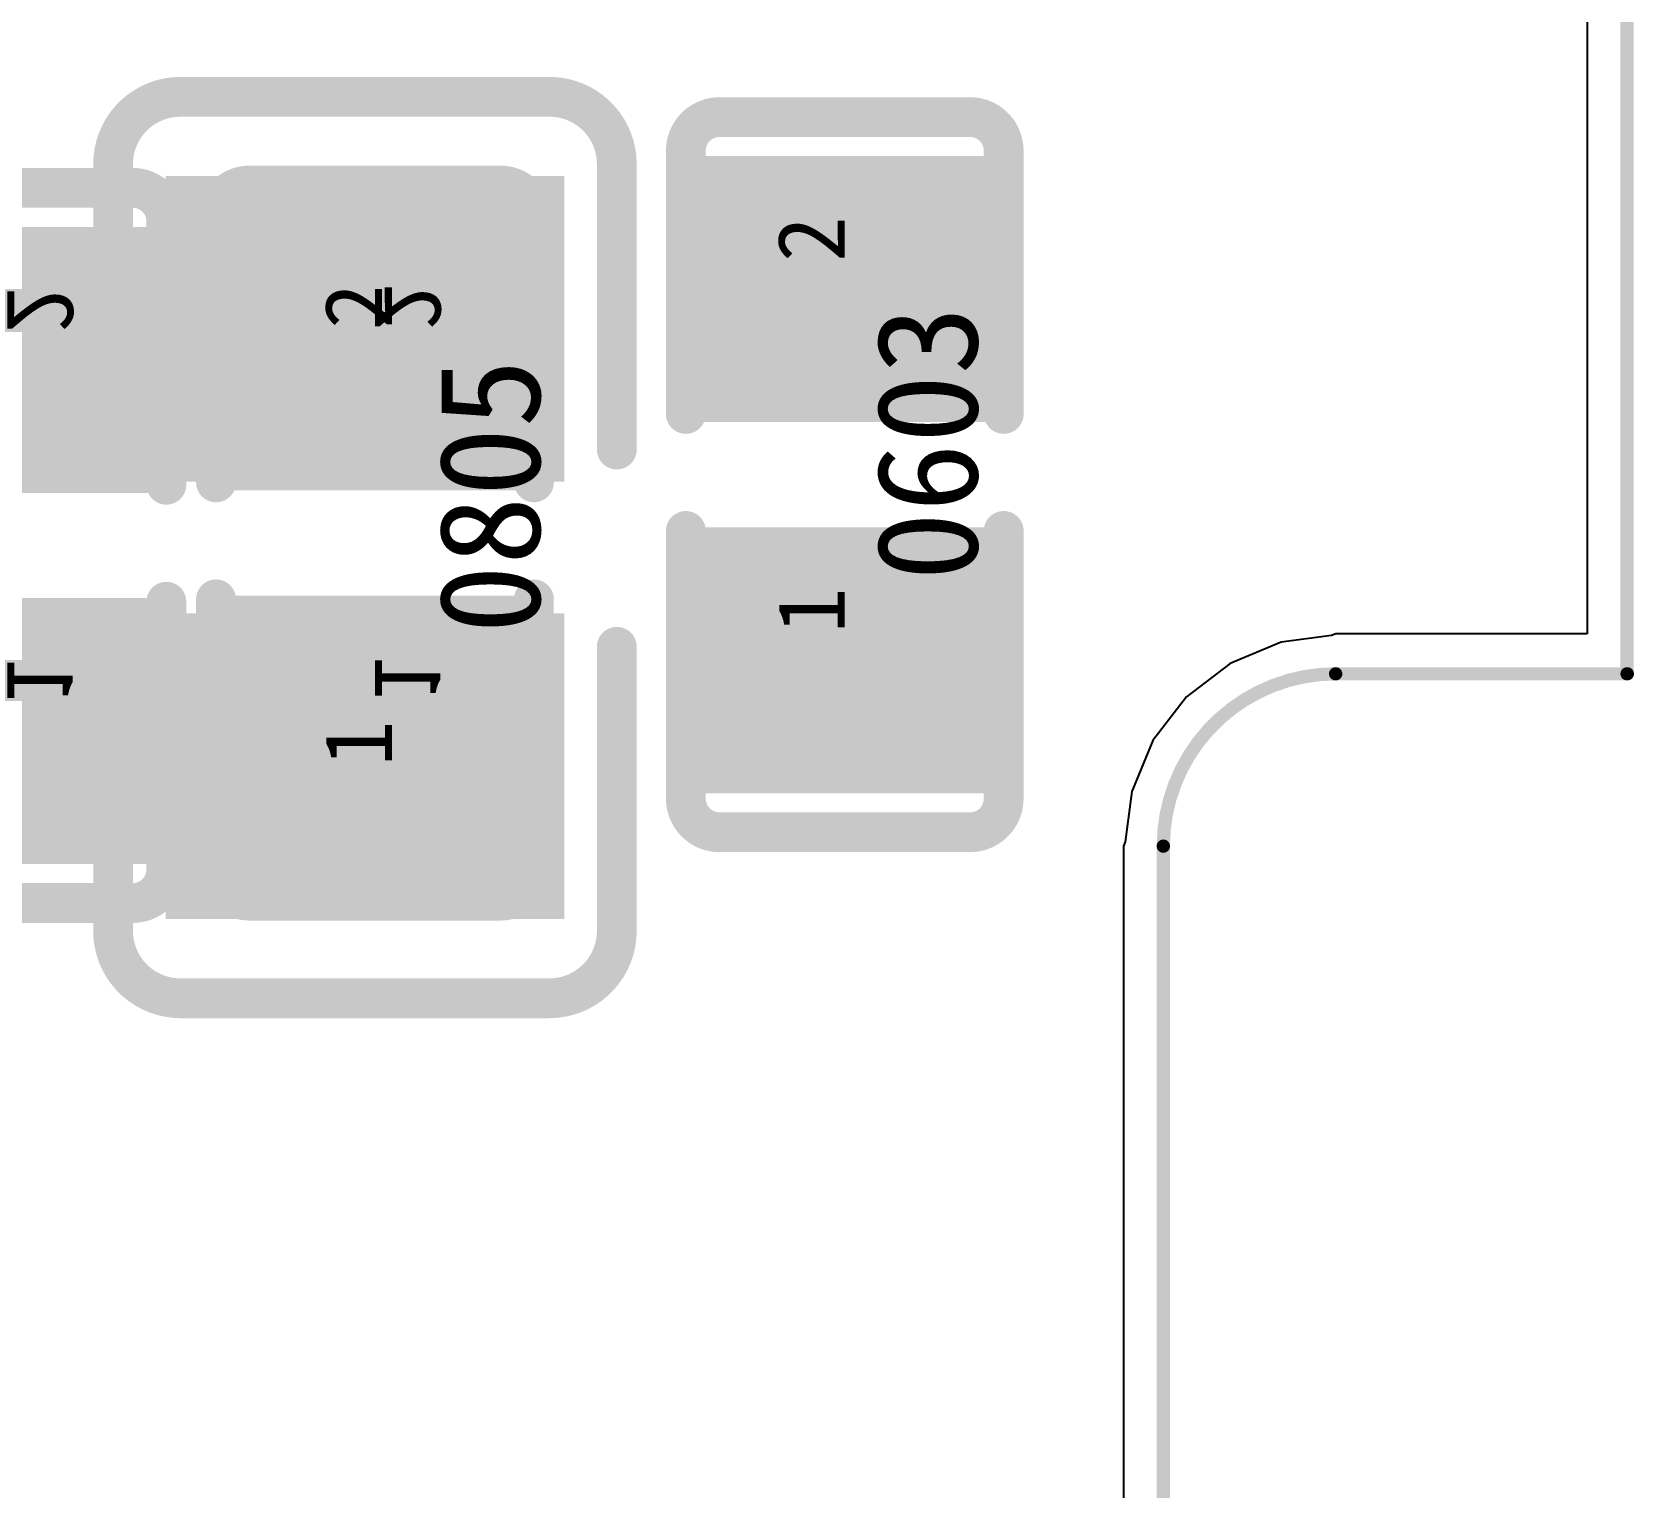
# Model space of a CAD drawing. Header units: millimetres. Extents: x 7.33 to 10.08, y 7.01 to 8.78.
# Drawn here: x 9.8371 to 10.075, y 7.7561 to 7.9723 of the extents above; entities that cross this region are included whole.
import ezdxf

# ---------------------------------------------------------------- set-up
doc = ezdxf.new("R2010")
doc.units = ezdxf.units.MM
doc.header["$MEASUREMENT"] = 0
for name, color, linetype in [('BottomLayer', 5, 'Continuous'), ('BottomOverlay', 54, 'Continuous'), ('BottomPaste', 16, 'Continuous'), ('BottomSolder', 6, 'Continuous'), ('KeepOutLayer', 6, 'Continuous'), ('Mechanical1', 6, 'Continuous'), ('Mechanical16', 56, 'Continuous'), ('Mechanical20', 56, 'Continuous'), ('MidLayer5', 130, 'Continuous'), ('MidLayer6', 216, 'Continuous'), ('TopLayer', 1, 'Continuous'), ('TopOverlay', 2, 'Continuous'), ('TopPaste', 8, 'Continuous'), ('TopSolder', 216, 'Continuous')]:
    doc.layers.add(name, color=color, linetype=linetype)

# ---------------------------------------------------------------- blocks, each defined once
blk = doc.blocks.new('C0603_B_413')
at = {"layer": 'BottomLayer'}
for points in [[(-0.01181, 0.01771), (-0.04331, 0.01771), (-0.01181, -0.01771), (-0.04331, -0.01771)], [(0.04331, 0.01771), (0.01181, 0.01771), (0.04331, -0.01771), (0.01181, -0.01771)]]:
    blk.add_solid(points, dxfattribs=at)
at = {"layer": 'BottomOverlay', "const_width": 0.00591}
for points in [[(-0.0531, 0.0186, -0.414214), (-0.0481, 0.0236)], [(0.0481, 0.0236, -0.414214), (0.0531, 0.0186)], [(-0.0481, -0.0236, -0.414214), (-0.0531, -0.0186)], [(0.0531, -0.0186, -0.414214), (0.0481, -0.0236)]]:
    blk.add_lwpolyline(points, format="xyb", dxfattribs=at)
for points in [[(-0.00836, 0.0236), (-0.0481, 0.0236)], [(0.0481, 0.0236), (0.00902, 0.0236)], [(-0.0531, -0.0186), (-0.0531, 0.0186)], [(0.0531, -0.0186), (0.0531, 0.0186)], [(-0.00836, -0.0236), (-0.0481, -0.0236)], [(0.0481, -0.0236), (0.00902, -0.0236)]]:
    blk.add_lwpolyline(points, dxfattribs=at)
at = {"layer": 'BottomOverlay', "const_width": 0.00296}
for points in [[(-0.04958, 0.0236, 1), (-0.04662, 0.0236, 1)], [(-0.04958, 0.0236, 1), (-0.04662, 0.0236, 1)], [(-0.00984, 0.0236, 1), (-0.00688, 0.0236, 1)], [(0.00754, 0.0236, 1), (0.0105, 0.0236, 1)], [(0.04662, 0.0236, 1), (0.04958, 0.0236, 1)], [(0.04662, 0.0236, 1), (0.04958, 0.0236, 1)], [(-0.05458, 0.0186, 1), (-0.05162, 0.0186, 1)], [(-0.05458, 0.0186, 1), (-0.05162, 0.0186, 1)], [(0.05162, 0.0186, 1), (0.05458, 0.0186, 1)], [(0.05162, 0.0186, 1), (0.05458, 0.0186, 1)], [(-0.05458, -0.0186, 1), (-0.05162, -0.0186, 1)], [(-0.05458, -0.0186, 1), (-0.05162, -0.0186, 1)], [(0.05162, -0.0186, 1), (0.05458, -0.0186, 1)], [(0.05162, -0.0186, 1), (0.05458, -0.0186, 1)], [(-0.04958, -0.0236, 1), (-0.04662, -0.0236, 1)], [(-0.04958, -0.0236, 1), (-0.04662, -0.0236, 1)], [(-0.00984, -0.0236, 1), (-0.00688, -0.0236, 1)], [(0.00754, -0.0236, 1), (0.0105, -0.0236, 1)], [(0.04662, -0.0236, 1), (0.04958, -0.0236, 1)], [(0.04662, -0.0236, 1), (0.04958, -0.0236, 1)]]:
    blk.add_lwpolyline(points, format="xyb", close=True, dxfattribs=at)
at = {"layer": 'BottomPaste'}
for points in [[(-0.01181, 0.01771), (-0.04331, 0.01771), (-0.01181, -0.01771), (-0.04331, -0.01771)], [(0.04331, 0.01771), (0.01181, 0.01771), (0.04331, -0.01771), (0.01181, -0.01771)]]:
    blk.add_solid(points, dxfattribs=at)
at = {"layer": 'BottomSolder'}
for points in [[(-0.00781, 0.02171), (-0.04731, 0.02171), (-0.00781, -0.02171), (-0.04731, -0.02171)], [(0.04731, 0.02171), (0.00781, 0.02171), (0.04731, -0.02171), (0.00781, -0.02171)]]:
    blk.add_solid(points, dxfattribs=at)
at = {"layer": 'Mechanical16', "const_width": 0.00591}
for points in [[(-0.0531, 0.0186, -0.414214), (-0.0481, 0.0236)], [(0.0481, 0.0236, -0.414214), (0.0531, 0.0186)], [(-0.0481, -0.0236, -0.414214), (-0.0531, -0.0186)], [(0.0531, -0.0186, -0.414214), (0.0481, -0.0236)]]:
    blk.add_lwpolyline(points, format="xyb", dxfattribs=at)
for points in [[(-0.00836, 0.0236), (-0.0481, 0.0236)], [(0.0481, 0.0236), (0.00902, 0.0236)], [(-0.0531, -0.0186), (-0.0531, 0.0186)], [(0.0531, -0.0186), (0.0531, 0.0186)], [(-0.00836, -0.0236), (-0.0481, -0.0236)], [(0.0481, -0.0236), (0.00902, -0.0236)]]:
    blk.add_lwpolyline(points, dxfattribs=at)
at = {"layer": 'Mechanical16', "const_width": 0.00296}
for points in [[(-0.04958, 0.0236, 1), (-0.04662, 0.0236, 1)], [(-0.04958, 0.0236, 1), (-0.04662, 0.0236, 1)], [(-0.00984, 0.0236, 1), (-0.00688, 0.0236, 1)], [(0.00754, 0.0236, 1), (0.0105, 0.0236, 1)], [(0.04662, 0.0236, 1), (0.04958, 0.0236, 1)], [(0.04662, 0.0236, 1), (0.04958, 0.0236, 1)], [(-0.05458, 0.0186, 1), (-0.05162, 0.0186, 1)], [(-0.05458, 0.0186, 1), (-0.05162, 0.0186, 1)], [(0.05162, 0.0186, 1), (0.05458, 0.0186, 1)], [(0.05162, 0.0186, 1), (0.05458, 0.0186, 1)], [(-0.05458, -0.0186, 1), (-0.05162, -0.0186, 1)], [(-0.05458, -0.0186, 1), (-0.05162, -0.0186, 1)], [(0.05162, -0.0186, 1), (0.05458, -0.0186, 1)], [(0.05162, -0.0186, 1), (0.05458, -0.0186, 1)], [(-0.04958, -0.0236, 1), (-0.04662, -0.0236, 1)], [(-0.04958, -0.0236, 1), (-0.04662, -0.0236, 1)], [(-0.00984, -0.0236, 1), (-0.00688, -0.0236, 1)], [(0.00754, -0.0236, 1), (0.0105, -0.0236, 1)], [(0.04662, -0.0236, 1), (0.04958, -0.0236, 1)], [(0.04662, -0.0236, 1), (0.04958, -0.0236, 1)]]:
    blk.add_lwpolyline(points, format="xyb", close=True, dxfattribs=at)
at = {"layer": 'Mechanical20', "text_generation_flag": 2}
for s, p in [('1', (-0.02356, 0)), ('2', (0.03156, 0))]:
    blk.add_text(s, height=0.01, rotation=-180, dxfattribs=at).set_placement(p)
blk = doc.blocks.new('C0603_B_414')
at = {"layer": 'BottomLayer'}
for points in [[(-0.01181, 0.01771), (-0.04331, 0.01771), (-0.01181, -0.01771), (-0.04331, -0.01771)], [(0.04331, 0.01771), (0.01181, 0.01771), (0.04331, -0.01771), (0.01181, -0.01771)]]:
    blk.add_solid(points, dxfattribs=at)
at = {"layer": 'BottomOverlay', "const_width": 0.00591}
for points in [[(-0.0531, 0.0186, -0.414214), (-0.0481, 0.0236)], [(0.0481, 0.0236, -0.414214), (0.0531, 0.0186)], [(-0.0481, -0.0236, -0.414214), (-0.0531, -0.0186)], [(0.0531, -0.0186, -0.414214), (0.0481, -0.0236)]]:
    blk.add_lwpolyline(points, format="xyb", dxfattribs=at)
for points in [[(-0.00836, 0.0236), (-0.0481, 0.0236)], [(0.0481, 0.0236), (0.00902, 0.0236)], [(-0.0531, -0.0186), (-0.0531, 0.0186)], [(0.0531, -0.0186), (0.0531, 0.0186)], [(-0.00836, -0.0236), (-0.0481, -0.0236)], [(0.0481, -0.0236), (0.00902, -0.0236)]]:
    blk.add_lwpolyline(points, dxfattribs=at)
at = {"layer": 'BottomOverlay', "const_width": 0.00296}
for points in [[(-0.04958, 0.0236, 1), (-0.04662, 0.0236, 1)], [(-0.04958, 0.0236, 1), (-0.04662, 0.0236, 1)], [(-0.00984, 0.0236, 1), (-0.00688, 0.0236, 1)], [(0.00754, 0.0236, 1), (0.0105, 0.0236, 1)], [(0.04662, 0.0236, 1), (0.04958, 0.0236, 1)], [(0.04662, 0.0236, 1), (0.04958, 0.0236, 1)], [(-0.05458, 0.0186, 1), (-0.05162, 0.0186, 1)], [(-0.05458, 0.0186, 1), (-0.05162, 0.0186, 1)], [(0.05162, 0.0186, 1), (0.05458, 0.0186, 1)], [(0.05162, 0.0186, 1), (0.05458, 0.0186, 1)], [(-0.05458, -0.0186, 1), (-0.05162, -0.0186, 1)], [(-0.05458, -0.0186, 1), (-0.05162, -0.0186, 1)], [(0.05162, -0.0186, 1), (0.05458, -0.0186, 1)], [(0.05162, -0.0186, 1), (0.05458, -0.0186, 1)], [(-0.04958, -0.0236, 1), (-0.04662, -0.0236, 1)], [(-0.04958, -0.0236, 1), (-0.04662, -0.0236, 1)], [(-0.00984, -0.0236, 1), (-0.00688, -0.0236, 1)], [(0.00754, -0.0236, 1), (0.0105, -0.0236, 1)], [(0.04662, -0.0236, 1), (0.04958, -0.0236, 1)], [(0.04662, -0.0236, 1), (0.04958, -0.0236, 1)]]:
    blk.add_lwpolyline(points, format="xyb", close=True, dxfattribs=at)
at = {"layer": 'BottomPaste'}
for points in [[(-0.01181, 0.01771), (-0.04331, 0.01771), (-0.01181, -0.01771), (-0.04331, -0.01771)], [(0.04331, 0.01771), (0.01181, 0.01771), (0.04331, -0.01771), (0.01181, -0.01771)]]:
    blk.add_solid(points, dxfattribs=at)
at = {"layer": 'BottomSolder'}
for points in [[(-0.00781, 0.02171), (-0.04731, 0.02171), (-0.00781, -0.02171), (-0.04731, -0.02171)], [(0.04731, 0.02171), (0.00781, 0.02171), (0.04731, -0.02171), (0.00781, -0.02171)]]:
    blk.add_solid(points, dxfattribs=at)
at = {"layer": 'Mechanical16', "const_width": 0.00591}
for points in [[(-0.0531, 0.0186, -0.414214), (-0.0481, 0.0236)], [(0.0481, 0.0236, -0.414214), (0.0531, 0.0186)], [(-0.0481, -0.0236, -0.414214), (-0.0531, -0.0186)], [(0.0531, -0.0186, -0.414214), (0.0481, -0.0236)]]:
    blk.add_lwpolyline(points, format="xyb", dxfattribs=at)
for points in [[(-0.00836, 0.0236), (-0.0481, 0.0236)], [(0.0481, 0.0236), (0.00902, 0.0236)], [(-0.0531, -0.0186), (-0.0531, 0.0186)], [(0.0531, -0.0186), (0.0531, 0.0186)], [(-0.00836, -0.0236), (-0.0481, -0.0236)], [(0.0481, -0.0236), (0.00902, -0.0236)]]:
    blk.add_lwpolyline(points, dxfattribs=at)
at = {"layer": 'Mechanical16', "const_width": 0.00296}
for points in [[(-0.04958, 0.0236, 1), (-0.04662, 0.0236, 1)], [(-0.04958, 0.0236, 1), (-0.04662, 0.0236, 1)], [(-0.00984, 0.0236, 1), (-0.00688, 0.0236, 1)], [(0.00754, 0.0236, 1), (0.0105, 0.0236, 1)], [(0.04662, 0.0236, 1), (0.04958, 0.0236, 1)], [(0.04662, 0.0236, 1), (0.04958, 0.0236, 1)], [(-0.05458, 0.0186, 1), (-0.05162, 0.0186, 1)], [(-0.05458, 0.0186, 1), (-0.05162, 0.0186, 1)], [(0.05162, 0.0186, 1), (0.05458, 0.0186, 1)], [(0.05162, 0.0186, 1), (0.05458, 0.0186, 1)], [(-0.05458, -0.0186, 1), (-0.05162, -0.0186, 1)], [(-0.05458, -0.0186, 1), (-0.05162, -0.0186, 1)], [(0.05162, -0.0186, 1), (0.05458, -0.0186, 1)], [(0.05162, -0.0186, 1), (0.05458, -0.0186, 1)], [(-0.04958, -0.0236, 1), (-0.04662, -0.0236, 1)], [(-0.04958, -0.0236, 1), (-0.04662, -0.0236, 1)], [(-0.00984, -0.0236, 1), (-0.00688, -0.0236, 1)], [(0.00754, -0.0236, 1), (0.0105, -0.0236, 1)], [(0.04662, -0.0236, 1), (0.04958, -0.0236, 1)], [(0.04662, -0.0236, 1), (0.04958, -0.0236, 1)]]:
    blk.add_lwpolyline(points, format="xyb", close=True, dxfattribs=at)
at = {"layer": 'Mechanical20', "text_generation_flag": 2}
for s, p in [('1', (-0.02356, 0)), ('2', (0.03156, 0))]:
    blk.add_text(s, height=0.01, rotation=-180, dxfattribs=at).set_placement(p)
blk = doc.blocks.new('C0805_415')
at = {"layer": 'TopLayer'}
for points in [[(-0.01378, -0.02559), (-0.01378, 0.02559), (-0.05118, -0.02559), (-0.05118, 0.02559)], [(0.05118, -0.02559), (0.05118, 0.02559), (0.01378, -0.02559), (0.01378, 0.02559)]]:
    blk.add_solid(points, dxfattribs=at)
at = {"layer": 'TopOverlay', "const_width": 0.00591}
for points in [[(-0.06693, 0.0274, -0.414214), (-0.05693, 0.0374)], [(0.05693, 0.0374, -0.414214), (0.06693, 0.0274)], [(-0.05693, -0.0374, -0.414214), (-0.06693, -0.0274)], [(0.06693, -0.0274, -0.414214), (0.05693, -0.0374)]]:
    blk.add_lwpolyline(points, format="xyb", dxfattribs=at)
for points in [[(-0.01475, 0.0374), (-0.05693, 0.0374)], [(0.05693, 0.0374), (0.01456, 0.0374)], [(-0.06693, -0.0274), (-0.06693, 0.0274)], [(0.06693, -0.0274), (0.06693, 0.0274)], [(-0.01475, -0.0374), (-0.05693, -0.0374)], [(0.05693, -0.0374), (0.01456, -0.0374)]]:
    blk.add_lwpolyline(points, dxfattribs=at)
at = {"layer": 'TopOverlay', "const_width": 0.00296}
for points in [[(-0.05841, 0.0374, 1), (-0.05545, 0.0374, 1)], [(-0.05841, 0.0374, 1), (-0.05545, 0.0374, 1)], [(-0.01623, 0.0374, 1), (-0.01327, 0.0374, 1)], [(0.01308, 0.0374, 1), (0.01604, 0.0374, 1)], [(0.05545, 0.0374, 1), (0.05841, 0.0374, 1)], [(0.05545, 0.0374, 1), (0.05841, 0.0374, 1)], [(-0.06841, 0.0274, 1), (-0.06545, 0.0274, 1)], [(-0.06841, 0.0274, 1), (-0.06545, 0.0274, 1)], [(0.06545, 0.0274, 1), (0.06841, 0.0274, 1)], [(0.06545, 0.0274, 1), (0.06841, 0.0274, 1)], [(-0.06841, -0.0274, 1), (-0.06545, -0.0274, 1)], [(-0.06841, -0.0274, 1), (-0.06545, -0.0274, 1)], [(0.06545, -0.0274, 1), (0.06841, -0.0274, 1)], [(0.06545, -0.0274, 1), (0.06841, -0.0274, 1)], [(-0.05841, -0.0374, 1), (-0.05545, -0.0374, 1)], [(-0.05841, -0.0374, 1), (-0.05545, -0.0374, 1)], [(-0.01623, -0.0374, 1), (-0.01327, -0.0374, 1)], [(0.01308, -0.0374, 1), (0.01604, -0.0374, 1)], [(0.05545, -0.0374, 1), (0.05841, -0.0374, 1)], [(0.05545, -0.0374, 1), (0.05841, -0.0374, 1)]]:
    blk.add_lwpolyline(points, format="xyb", close=True, dxfattribs=at)
at = {"layer": 'TopPaste'}
for points in [[(-0.01378, -0.02559), (-0.01378, 0.02559), (-0.05118, -0.02559), (-0.05118, 0.02559)], [(0.05118, -0.02559), (0.05118, 0.02559), (0.01378, -0.02559), (0.01378, 0.02559)]]:
    blk.add_solid(points, dxfattribs=at)
at = {"layer": 'TopSolder'}
for points in [[(-0.00978, -0.02959), (-0.00978, 0.02959), (-0.05518, -0.02959), (-0.05518, 0.02959)], [(0.05518, -0.02959), (0.05518, 0.02959), (0.00978, -0.02959), (0.00978, 0.02959)]]:
    blk.add_solid(points, dxfattribs=at)
at = {"layer": 'Mechanical20'}
for s, p in [('1', (-0.03248, -0.004)), ('2', (0.03248, -0.004))]:
    blk.add_text(s, height=0.01, dxfattribs=at).set_placement(p)
blk = doc.blocks.new('C0603_511')
at = {"layer": 'Mechanical16', "const_width": 0.00591}
for points in [[(-0.0531, 0.0186, -0.414214), (-0.0481, 0.0236)], [(0.0481, 0.0236, -0.414214), (0.0531, 0.0186)], [(-0.0481, -0.0236, -0.414214), (-0.0531, -0.0186)], [(0.0531, -0.0186, -0.414214), (0.0481, -0.0236)]]:
    blk.add_lwpolyline(points, format="xyb", dxfattribs=at)
for points in [[(-0.00836, 0.0236), (-0.0481, 0.0236)], [(0.0481, 0.0236), (0.00902, 0.0236)], [(-0.0531, -0.0186), (-0.0531, 0.0186)], [(0.0531, -0.0186), (0.0531, 0.0186)], [(-0.00836, -0.0236), (-0.0481, -0.0236)], [(0.0481, -0.0236), (0.00902, -0.0236)]]:
    blk.add_lwpolyline(points, dxfattribs=at)
at = {"layer": 'Mechanical16', "const_width": 0.00296}
for points in [[(-0.04958, 0.0236, 1), (-0.04662, 0.0236, 1)], [(-0.04958, 0.0236, 1), (-0.04662, 0.0236, 1)], [(-0.00984, 0.0236, 1), (-0.00688, 0.0236, 1)], [(0.00754, 0.0236, 1), (0.0105, 0.0236, 1)], [(0.04662, 0.0236, 1), (0.04958, 0.0236, 1)], [(0.04662, 0.0236, 1), (0.04958, 0.0236, 1)], [(-0.05458, 0.0186, 1), (-0.05162, 0.0186, 1)], [(-0.05458, 0.0186, 1), (-0.05162, 0.0186, 1)], [(0.05162, 0.0186, 1), (0.05458, 0.0186, 1)], [(0.05162, 0.0186, 1), (0.05458, 0.0186, 1)], [(-0.05458, -0.0186, 1), (-0.05162, -0.0186, 1)], [(-0.05458, -0.0186, 1), (-0.05162, -0.0186, 1)], [(0.05162, -0.0186, 1), (0.05458, -0.0186, 1)], [(0.05162, -0.0186, 1), (0.05458, -0.0186, 1)], [(-0.04958, -0.0236, 1), (-0.04662, -0.0236, 1)], [(-0.04958, -0.0236, 1), (-0.04662, -0.0236, 1)], [(-0.00984, -0.0236, 1), (-0.00688, -0.0236, 1)], [(0.00754, -0.0236, 1), (0.0105, -0.0236, 1)], [(0.04662, -0.0236, 1), (0.04958, -0.0236, 1)], [(0.04662, -0.0236, 1), (0.04958, -0.0236, 1)]]:
    blk.add_lwpolyline(points, format="xyb", close=True, dxfattribs=at)
at = {"layer": 'TopLayer'}
for points in [[(-0.01181, 0.01771), (-0.04331, 0.01771), (-0.01181, -0.01771), (-0.04331, -0.01771)], [(0.04331, 0.01771), (0.01181, 0.01771), (0.04331, -0.01771), (0.01181, -0.01771)]]:
    blk.add_solid(points, dxfattribs=at)
at = {"layer": 'TopOverlay', "const_width": 0.00591}
for points in [[(-0.0531, 0.0186, -0.414214), (-0.0481, 0.0236)], [(0.0481, 0.0236, -0.414214), (0.0531, 0.0186)], [(-0.0481, -0.0236, -0.414214), (-0.0531, -0.0186)], [(0.0531, -0.0186, -0.414214), (0.0481, -0.0236)]]:
    blk.add_lwpolyline(points, format="xyb", dxfattribs=at)
for points in [[(-0.00836, 0.0236), (-0.0481, 0.0236)], [(0.0481, 0.0236), (0.00902, 0.0236)], [(-0.0531, -0.0186), (-0.0531, 0.0186)], [(0.0531, -0.0186), (0.0531, 0.0186)], [(-0.00836, -0.0236), (-0.0481, -0.0236)], [(0.0481, -0.0236), (0.00902, -0.0236)]]:
    blk.add_lwpolyline(points, dxfattribs=at)
at = {"layer": 'TopOverlay', "const_width": 0.00296}
for points in [[(-0.04958, 0.0236, 1), (-0.04662, 0.0236, 1)], [(-0.04958, 0.0236, 1), (-0.04662, 0.0236, 1)], [(-0.00984, 0.0236, 1), (-0.00688, 0.0236, 1)], [(0.00754, 0.0236, 1), (0.0105, 0.0236, 1)], [(0.04662, 0.0236, 1), (0.04958, 0.0236, 1)], [(0.04662, 0.0236, 1), (0.04958, 0.0236, 1)], [(-0.05458, 0.0186, 1), (-0.05162, 0.0186, 1)], [(-0.05458, 0.0186, 1), (-0.05162, 0.0186, 1)], [(0.05162, 0.0186, 1), (0.05458, 0.0186, 1)], [(0.05162, 0.0186, 1), (0.05458, 0.0186, 1)], [(-0.05458, -0.0186, 1), (-0.05162, -0.0186, 1)], [(-0.05458, -0.0186, 1), (-0.05162, -0.0186, 1)], [(0.05162, -0.0186, 1), (0.05458, -0.0186, 1)], [(0.05162, -0.0186, 1), (0.05458, -0.0186, 1)], [(-0.04958, -0.0236, 1), (-0.04662, -0.0236, 1)], [(-0.04958, -0.0236, 1), (-0.04662, -0.0236, 1)], [(-0.00984, -0.0236, 1), (-0.00688, -0.0236, 1)], [(0.00754, -0.0236, 1), (0.0105, -0.0236, 1)], [(0.04662, -0.0236, 1), (0.04958, -0.0236, 1)], [(0.04662, -0.0236, 1), (0.04958, -0.0236, 1)]]:
    blk.add_lwpolyline(points, format="xyb", close=True, dxfattribs=at)
at = {"layer": 'TopPaste'}
for points in [[(-0.01181, 0.01771), (-0.04331, 0.01771), (-0.01181, -0.01771), (-0.04331, -0.01771)], [(0.04331, 0.01771), (0.01181, 0.01771), (0.04331, -0.01771), (0.01181, -0.01771)]]:
    blk.add_solid(points, dxfattribs=at)
at = {"layer": 'TopSolder'}
for points in [[(-0.00781, 0.02171), (-0.04731, 0.02171), (-0.00781, -0.02171), (-0.04731, -0.02171)], [(0.04731, 0.02171), (0.00781, 0.02171), (0.04731, -0.02171), (0.00781, -0.02171)]]:
    blk.add_solid(points, dxfattribs=at)
at = {"layer": 'Mechanical20'}
for s, p in [('1', (-0.02356, 0)), ('2', (0.03156, 0))]:
    blk.add_text(s, height=0.01, dxfattribs=at).set_placement(p)

msp = doc.modelspace()

# ---------------------------------------------------------------- linework, layer by layer
at = {"layer": 'KeepOutLayer', "const_width": 0.00197}
for points in [[(10.07399, 7.877), (10.07399, 8.75889)], [(10.03073, 7.877), (10.07403, 7.877)], [(10.00513, 7.74511), (10.00513, 7.85141)]]:
    msp.add_lwpolyline(points, dxfattribs=at)
msp.add_lwpolyline([(10.00513, 7.85141, -0.414214), (10.03073, 7.877)], format="xyb", dxfattribs=at)
at = {"layer": 'KeepOutLayer', "const_width": 0.000984}
for points in [[(10.03023, 7.877, 1), (10.03122, 7.877, 1)], [(10.03023, 7.877, 1), (10.03122, 7.877, 1)], [(10.0735, 7.877, 1), (10.07448, 7.877, 1)], [(10.07354, 7.877, 1), (10.07452, 7.877, 1)], [(10.00464, 7.85141, 1), (10.00563, 7.85141, 1)], [(10.00464, 7.85141, 1), (10.00563, 7.85141, 1)]]:
    msp.add_lwpolyline(points, format="xyb", close=True, dxfattribs=at)
at = {"layer": 'MidLayer5'}
for p, q in [((10.06806, 8.75889), (10.06806, 7.88294)), ((10.02261, 7.88168), (10.01505, 7.87855)), ((10.03008, 7.88267), (10.02261, 7.88168)), ((10.03073, 7.88294), (10.03008, 7.88267)), ((10.06806, 7.88294), (10.03073, 7.88294)), ((10.03073, 7.88294), (10.03073, 7.88294)), ((10.03073, 7.88294), (10.03073, 7.88294)), ((10.01505, 7.87855), (10.00856, 7.87357)), ((10.00856, 7.87357), (10.00358, 7.86708)), ((10.00358, 7.86708), (10.00045, 7.85952)), ((10.00045, 7.85952), (9.99947, 7.85206)), ((9.99947, 7.85206), (9.9992, 7.85141)), ((9.9992, 7.85141), (9.9992, 7.74511))]:
    msp.add_line(p, q, dxfattribs=at)
at = {"layer": 'MidLayer6'}
for p, q in [((10.06806, 8.75889), (10.06806, 7.88294)), ((10.02261, 7.88168), (10.01505, 7.87855)), ((10.03008, 7.88267), (10.02261, 7.88168)), ((10.03073, 7.88294), (10.03008, 7.88267)), ((10.06806, 7.88294), (10.03073, 7.88294)), ((10.03073, 7.88294), (10.03073, 7.88294)), ((10.03073, 7.88294), (10.03073, 7.88294)), ((10.01505, 7.87855), (10.00856, 7.87357)), ((10.00856, 7.87357), (10.00358, 7.86708)), ((10.00358, 7.86708), (10.00045, 7.85952)), ((10.00045, 7.85952), (9.99947, 7.85206)), ((9.99947, 7.85206), (9.9992, 7.85141)), ((9.9992, 7.85141), (9.9992, 7.74511))]:
    msp.add_line(p, q, dxfattribs=at)

# ---------------------------------------------------------------- block references
at = {"rotation": 90}
for name, p in [('C0805_415', (9.88658, 7.89575)), ('C0603_511', (9.95783, 7.90657)), ('C0603_B_413', (9.83349, 7.89606)), ('C0603_B_414', (9.88807, 7.89641))]:
    msp.add_blockref(name, p, dxfattribs=at)

# ---------------------------------------------------------------- texts
at = {"layer": 'Mechanical1'}
for s, p in [('0603', (9.97752, 7.89082)), ('0805', (9.91256, 7.88295))]:
    msp.add_text(s, height=0.015, rotation=90, dxfattribs=at).set_placement(p)

doc.saveas('drawing.dxf')
